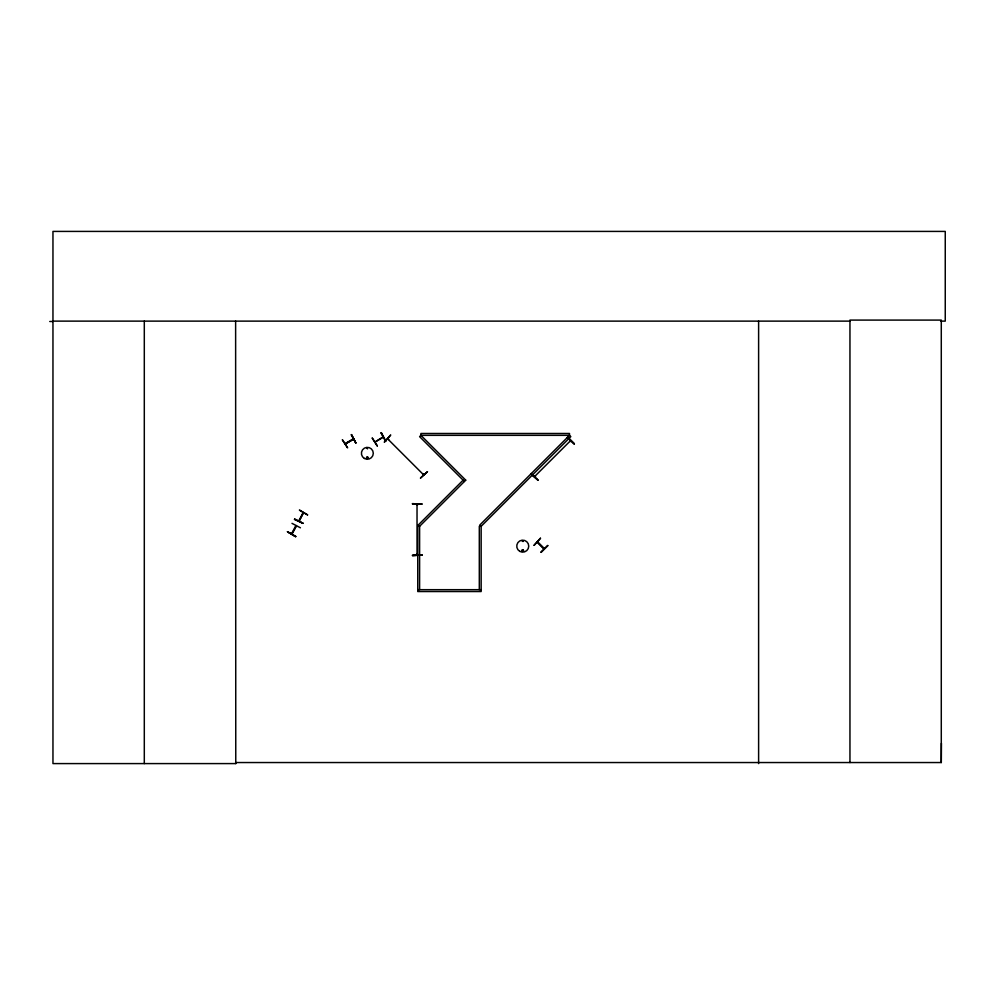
<?xml version="1.0" encoding="UTF-8"?>
<svg xmlns="http://www.w3.org/2000/svg" width="995" height="995" viewBox="0 0 995 995"><rect width="100%" height="100%" fill="white"/><g stroke="black" fill="none" stroke-linecap="round" stroke-linejoin="round"><path stroke-width="1.49" d="M940.598 321.124L945.25 321.124L945.25 231.412L52.959 231.412L52.959 763.588L235.765 763.588L235.641 762.543L941.282 762.543L941.419 743.302M303.214 512.624L299.196 521.044M291.547 533.905L292.331 533.357M295.59 526.255L296.05 525.522M388.56 439.243L387.714 438.919L388.635 439.305M537.424 542.188L543.879 548.73M538.27 542.511L537.648 541.827M544.215 548.394L543.78 547.884M417.452 505.062L417.079 504.142L417.465 505M417.502 554.949L417.44 554.128M366.434 457.737C369.157 454.74 367.354 461.207 366.608 457.314M366.707 457.737C368.411 455.797 367.652 459.678 366.807 457.887M521.853 550.359C523.843 553.444 523.358 548.295 522.139 549.986M523.022 541.292L522.226 541.218L523.196 541.479M523.569 550.82L523.482 550.173M375.165 441.892L383.063 436.855M417.029 504.341L417.042 554.924M298.774 520.82L303.164 512.711M296.323 525.907L291.883 533.979M534.875 476.928L535.036 476.02M569.837 441.245L570.757 440.984M523.295 550.745C520.82 552.063 523.793 548.419 523.022 551.093M294.47 519.365L303.114 523.358L294.495 519.315M299.109 521.106L303.475 512.91M307.567 514.925L299.383 510.062L307.592 514.863M291.995 523.358L300.415 527.798M291.921 534.141L296.435 525.708M534.613 476.53L570.508 440.698M535.472 476.319L534.576 476.63L535.074 476.058M295.863 525.658L291.585 533.78M366.993 447.999L367.491 448.869L367.23 447.912M384.368 442.066L390.724 434.977L384.418 442.116M427.44 471.692L420.412 478.122L427.477 471.729M530.87 473.856L538.009 480.162L531.84 474.802M574.376 443.782L567.61 437.103M535.497 476.232L534.912 476.829M570.384 440.71L570.21 441.606M463.123 480.162L418.298 524.987L419.604 526.293L419.604 589.687M540.496 538.258L534.116 545.322M534.066 545.272L540.472 538.22M540.857 552.063L547.66 545.409M541.18 552.387L547.909 545.658M383.15 437.352L375.165 441.954M342.404 439.889L347.616 447.862L342.442 439.865M351.546 434.604L355.862 443.086L351.509 434.628M345.24 443.546L353.337 438.807M353.573 439.118L345.452 443.845M345.34 443.994L353.623 439.205M377.329 445.897L372.155 437.912L377.217 445.971M385.575 441.146L381.272 432.651L385.625 441.108M388.274 439.529L387.714 438.919L423.646 474.851M412.49 503.681L422.004 504.104L412.49 503.644M412.49 504.104L422.004 503.98M412.49 555.148L422.004 555.16M49.75 321.497L52.959 321.485M52.959 321.124L849.954 321.124M417.751 589.687L481.157 589.687M294.682 518.955L303.089 523.395M287.48 531.803L295.826 536.355M423.298 473.981L423.547 474.864L422.962 474.18M568.58 438.049L574.351 443.807M567.287 437.427L574.103 444.056M531.193 473.521L537.959 480.199M537.673 541.914L544.34 548.506M537.263 542.126L544.029 548.892M464.429 481.468L419.604 436.643L420.91 435.337L569.501 435.337L570.807 436.643L481.157 526.293L479.304 526.293L479.304 589.687M380.923 432.837L385.687 441.083M351.21 434.803L355.911 443.073M417.079 554.091L417.079 554.949M941.282 762.543L941.282 320.091L849.954 320.091L849.954 762.543M758.613 321.124L758.613 763.588M235.628 321.124L235.765 763.588M144.3 321.124L144.3 763.588M287.505 531.74L295.639 536.703L287.505 531.74M465.735 480.162L419.604 526.293L417.751 526.293L417.751 591.54L481.157 591.54L481.157 526.293L479.839 524.987L569.501 435.337L569.501 433.484L420.91 433.484L420.91 435.337L465.735 480.162M422.004 555.023L412.502 555.608L422.004 555.023M519.738 551.354A6.02 6.02 0 0 0 528.755 546.155A6.02 6.02 0 0 0 519.738 540.944A6.02 6.02 0 0 0 519.738 551.354M364.381 458.446A5.945 5.945 0 0 0 373.299 453.297A5.945 5.945 0 0 0 364.381 448.148A5.945 5.945 0 0 0 364.381 458.446"/></g></svg>
